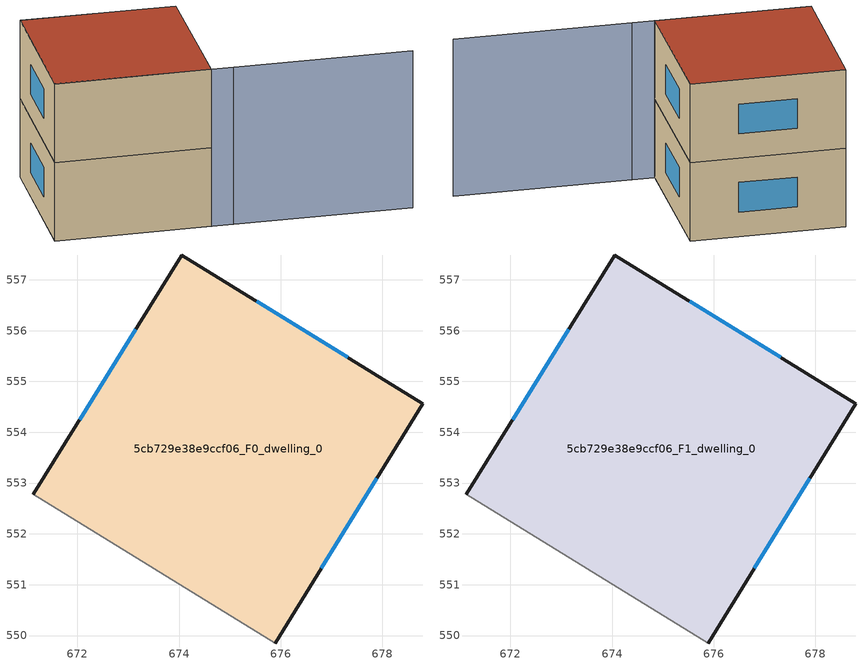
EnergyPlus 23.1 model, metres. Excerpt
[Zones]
5cb729e38e9ccf06_F0_dwelling_0
 floor ground (EU_floor_Construction): 678.79,554.56 675.9,549.85 671.13,552.78 674.05,557.49 z0
 wall outside (EU_wall_Construction): 675.9,549.85 678.79,554.56 674.05,557.49 671.13,552.78 z0:3
 wall adiabatic (EU_wall_Construction): 671.13,552.78 675.9,549.85 z0:3
 window (EU_Window_Construction): 673.14,556.02 672.04,554.25 / 677.32,555.47 675.53,556.58 / 676.8,551.32 677.89,553.09 z0.93:2.07
5cb729e38e9ccf06_F1_dwelling_0
 floor to 5cb729e38e9ccf06_F0_dwelling_0 (EU_floor_Construction): 678.79,554.56 675.9,549.85 671.13,552.78 674.05,557.49 z3
 wall outside (EU_wall_Construction): 675.9,549.85 678.79,554.56 674.05,557.49 671.13,552.78 z3:6
 wall adiabatic (EU_wall_Construction): 671.13,552.78 675.9,549.85 z3:6
 window (EU_Window_Construction): 673.14,556.02 672.04,554.25 / 677.32,555.47 675.53,556.58 / 676.8,551.32 677.89,553.09 z3.93:5.07
 roof outside (EU_roof_Construction): 675.9,549.85 678.79,554.56 674.05,557.49 671.13,552.78 z6
shading: 676.58,549.42 682.02,546.05 / 671.14,552.8 676.58,549.43 z0:6
[Building]
EU S2 Campaign: North Axis=0; Terrain=City; Solar Distribution=FullExterior
[Site:Location]
Montreal-Trudeau.Intl.AP: Latitude=45.4667; Longitude=-73.75; Time Zone=-5; Elevation=36
[SizingPeriod:WeatherFileDays]
AnnualSizingPeriod: Begin Month=1; Begin Day of Month=1; End Month=12; End Day of Month=31; Day of Week for Start Day=Monday; Use Weather File Daylight Saving Period=No; Use Weather File Rain and Snow Indicators=No
[MATERIAL]
EU_InternalMass_Material: Roughness=MediumRough; Thickness=0.1; Conductivity=1; Density=1800; Specific Heat=900; Thermal Absorptance=0.9; Solar Absorptance=0.7; Visible Absorptance=0.7
[MATERIAL:NOMASS] Roughness=MediumRough; Thermal Absorptance=0.9; Solar Absorptance=0.7; Visible Absorptance=0.7
Name | Thermal Resistance
EU_wall_NoMass; EU_floor_NoMass | 1.51479
EU_roof_NoMass | 2.84114
[WINDOWMATERIAL:SIMPLEGLAZINGSYSTEM]
EU_Window_SimpleGlazing: UFactor=3.53504; Solar Heat Gain Coefficient=0.8; Visible Transmittance=0.8
[CONSTRUCTION]
EU_wall_Construction: EU_wall_NoMass
EU_roof_Construction: EU_roof_NoMass
EU_floor_Construction: EU_floor_NoMass
EU_Window_Construction: EU_Window_SimpleGlazing
EU_InternalMass_Construction: EU_InternalMass_Material
[ZONE] Type=1; Multiplier=1; Ceiling Height=autocalculate; Floor Area=autocalculate; Part of Total Floor Area=Yes
Name | Volume
5cb729e38e9ccf06_F0_dwelling_0 | 92.6301
5cb729e38e9ccf06_F1_dwelling_0 | 92.6294
[INTERNALMASS] Construction=EU_InternalMass_Construction; Surface Area=30.8768
Name | Zone or ZoneList
5cb729e38e9ccf06_F0_dwelling_0_EU_InternalMass | 5cb729e38e9ccf06_F0_dwelling_0
5cb729e38e9ccf06_F1_dwelling_0_EU_InternalMass | 5cb729e38e9ccf06_F1_dwelling_0
[OTHEREQUIPMENT] Fuel Type=Electricity; Design Level Calculation Method=Watts/Area; Power per Zone Floor Area=1; Fraction Latent=0; Fraction Radiant=0; Fraction Lost=0; Carbon Dioxide Generation Rate=0; EndUse Subcategory=EU_Step8_InternalGains
Name | Zone or ZoneList or Space or SpaceList | Schedule
EU_Step8_InternalGain_5cb729e38e9ccf06_F0_dwelling_0_f000 | 5cb729e38e9ccf06_F0_dwelling_0 | EU_Step8_GainSchedule_5cb729e38e9ccf06_F0_dwelling_0_f000
EU_Step8_InternalGain_5cb729e38e9ccf06_F1_dwelling_0_f000 | 5cb729e38e9ccf06_F1_dwelling_0 | EU_Step8_GainSchedule_5cb729e38e9ccf06_F1_dwelling_0_f000
[ZONEVENTILATION:DESIGNFLOWRATE] Schedule=EU_AlwaysOn; Design Flow Rate Calculation Method=AirChanges/Hour; Air Changes per Hour=0.775154; Ventilation Type=Natural; Fan Pressure Rise=0; Fan Total Efficiency=1; Constant Term Coefficient=1; Temperature Term Coefficient=0; Velocity Term Coefficient=0; Velocity Squared Term Coefficient=0; Minimum Indoor Temperature=-100; Maximum Indoor Temperature=100; Delta Temperature=-100; Minimum Outdoor Temperature=-100; Maximum Outdoor Temperature=100; Maximum Wind Speed=40
Name | Zone or ZoneList or Space or SpaceList
EU_ConstantAir_5cb729e38e9ccf06_F0_dwelling_0 | 5cb729e38e9ccf06_F0_dwelling_0
EU_ConstantAir_5cb729e38e9ccf06_F1_dwelling_0 | 5cb729e38e9ccf06_F1_dwelling_0
[HVACTEMPLATE:THERMOSTAT] Constant Heating Setpoint=20; Constant Cooling Setpoint=50
EU_HeatOnly_5cb729e38e9ccf06_F0_dwelling_0; EU_HeatOnly_5cb729e38e9ccf06_F1_dwelling_0
[HVACTEMPLATE:ZONE:IDEALLOADSAIRSYSTEM] System Availability Schedule=EU_AlwaysOn; Maximum Heating Supply Air Temperature=50; Minimum Cooling Supply Air Temperature=13; Maximum Heating Supply Air Humidity Ratio=0.0156; Minimum Cooling Supply Air Humidity Ratio=0.0077; Heating Limit=NoLimit; Cooling Limit=NoLimit; Heating Availability Schedule=EU_AlwaysOn; Cooling Availability Schedule=EU_CoolingOff; Dehumidification Control Type=ConstantSensibleHeatRatio; Cooling Sensible Heat Ratio=0.7; Dehumidification Setpoint=60; Humidification Control Type=None; Humidification Setpoint=30; Outdoor Air Method=None; Outdoor Air Flow Rate per Person=0.00944; Outdoor Air Flow Rate per Zone Floor Area=0; Outdoor Air Flow Rate per Zone=0; Demand Controlled Ventilation Type=None; Outdoor Air Economizer Type=NoEconomizer; Heat Recovery Type=None; Sensible Heat Recovery Effectiveness=0.7; Latent Heat Recovery Effectiveness=0.65
Name | Template Thermostat
5cb729e38e9ccf06_F0_dwelling_0 | EU_HeatOnly_5cb729e38e9ccf06_F0_dwelling_0
5cb729e38e9ccf06_F1_dwelling_0 | EU_HeatOnly_5cb729e38e9ccf06_F1_dwelling_0
[SIZING:ZONE] Zone Cooling Design Supply Air Temperature Input Method=SupplyAirTemperature; Zone Cooling Design Supply Air Temperature=13; Zone Heating Design Supply Air Temperature Input Method=SupplyAirTemperature; Zone Heating Design Supply Air Temperature=50; Zone Cooling Design Supply Air Humidity Ratio=0.008; Zone Heating Design Supply Air Humidity Ratio=0.008; Cooling Design Air Flow Method=DesignDay; Cooling Design Air Flow Rate=0; Cooling Minimum Air Flow per Zone Floor Area=0.000762; Cooling Minimum Air Flow=0; Cooling Minimum Air Flow Fraction=0.2; Heating Design Air Flow Method=DesignDay; Heating Design Air Flow Rate=0; Heating Maximum Air Flow per Zone Floor Area=0.002032; Heating Maximum Air Flow=0.141576; Heating Maximum Air Flow Fraction=0.3; Account for Dedicated Outdoor Air System=No; Dedicated Outdoor Air System Control Strategy=NeutralSupplyAir; Dedicated Outdoor Air Low Setpoint Temperature for Design=autosize; Dedicated Outdoor Air High Setpoint Temperature for Design=autosize; Zone Load Sizing Method=Sensible Load Only No Latent Load; Zone Latent Cooling Design Supply Air Humidity Ratio Input Method=HumidityRatioDifference; Zone Cooling Design Supply Air Humidity Ratio Difference=0.005; Zone Latent Heating Design Supply Air Humidity Ratio Input Method=HumidityRatioDifference; Zone Humidification Design Supply Air Humidity Ratio Difference=0.005
5cb729e38e9ccf06_F0_dwelling_0; 5cb729e38e9ccf06_F1_dwelling_0
[SCHEDULE:CONSTANT]
Name | Hourly Value
EU_AlwaysOn | 1
EU_CoolingOff | 0
[SCHEDULE:FILE] Column Number=1; Rows to Skip at Top=0; Number of Hours of Data=8760; Column Separator=Comma; Interpolate to Timestep=No; Minutes per Item=60; Adjust Schedule for Daylight Savings=Yes
Name | File
EU_Step8_GainSchedule_5cb729e38e9ccf06_F0_dwelling_0_f000 | ../../schedules/5cb729e38e9ccf06/5cb729e38e9ccf06_F0_dwelling_0_f000_gain.csv
EU_Step8_GainSchedule_5cb729e38e9ccf06_F1_dwelling_0_f000 | ../../schedules/5cb729e38e9ccf06/5cb729e38e9ccf06_F1_dwelling_0_f000_gain.csv
